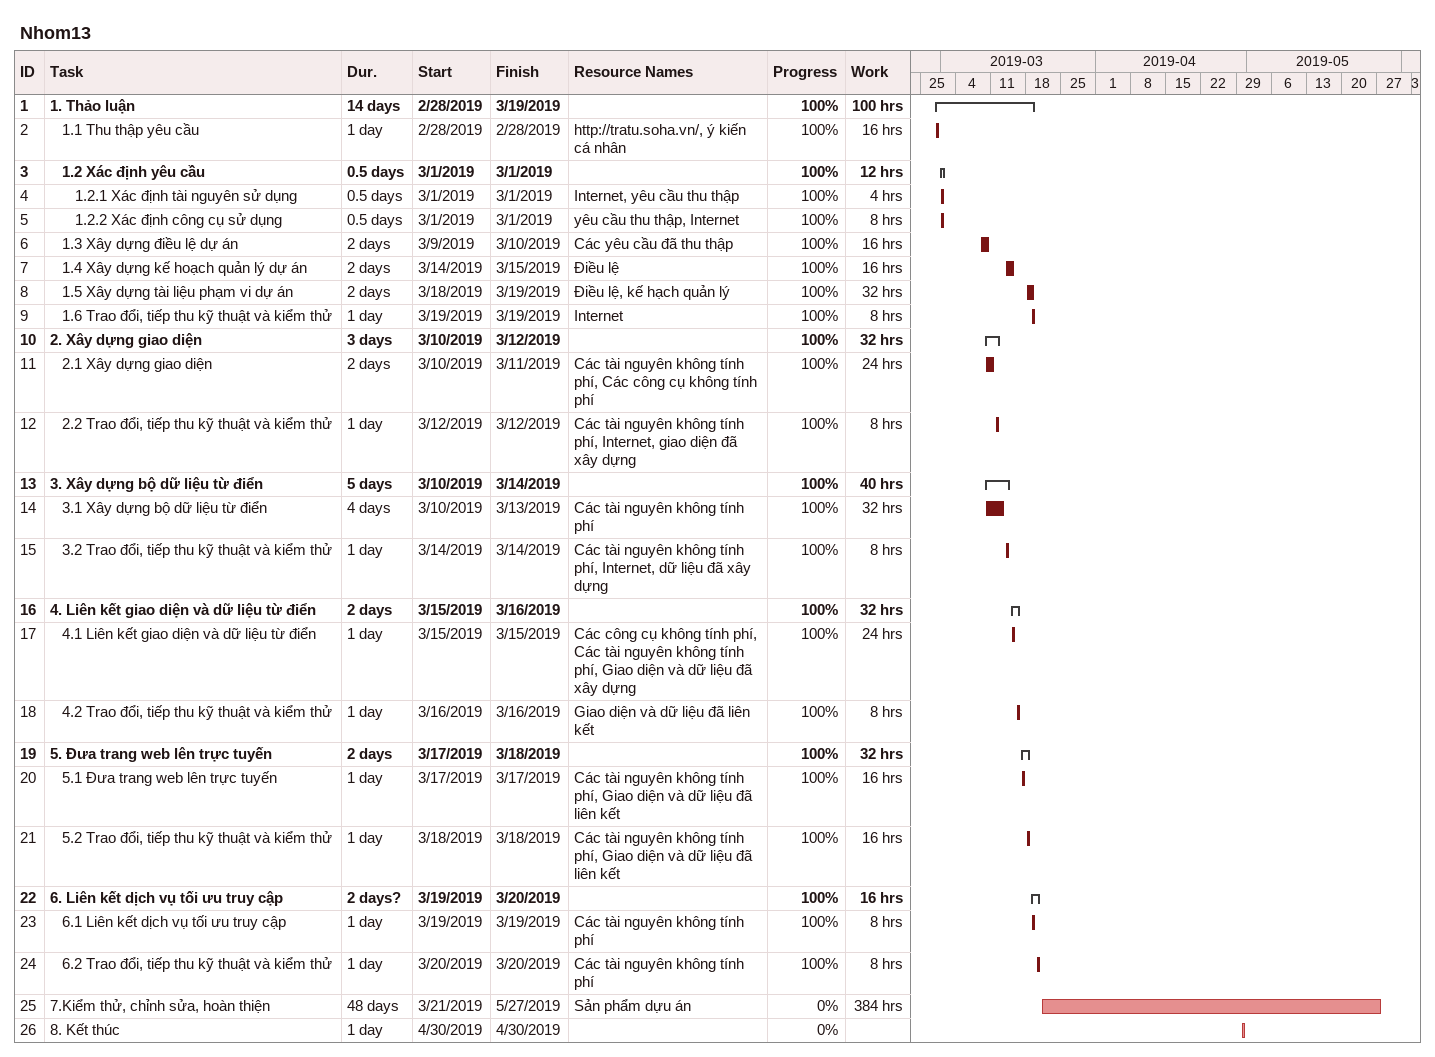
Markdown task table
Nhom13

| ID | Level | Task | Duration | Start | Finish | Resources | % complete | Work (h) |
|---|---|---|---|---|---|---|---|---|
| 1 | 1 | **1. Thảo luận** | 14d | 2019-02-28 | 2019-03-19 |  | 100 | 100 |
| 2 | 2 | 1.1 Thu thập yêu cầu | 1d | 2019-02-28 | 2019-02-28 | http://tratu.soha.vn/, ý kiến cá nhân | 100 | 16 |
| 3 | 2 | **1.2 Xác định yêu cầu** | 0.5d | 2019-03-01 | 2019-03-01 |  | 100 | 12 |
| 4 | 3 | 1.2.1 Xác định tài nguyên sử dụng | 0.5d | 2019-03-01 | 2019-03-01 | Internet, yêu cầu thu thập | 100 | 4 |
| 5 | 3 | 1.2.2 Xác định công cụ sử dụng | 0.5d | 2019-03-01 | 2019-03-01 | yêu cầu thu thập, Internet | 100 | 8 |
| 6 | 2 | 1.3 Xây dựng điều lệ dự án | 2d | 2019-03-09 | 2019-03-10 | Các yêu cầu đã thu thập | 100 | 16 |
| 7 | 2 | 1.4 Xây dựng kế hoạch quản lý dự án | 2d | 2019-03-14 | 2019-03-15 | Điều lệ | 100 | 16 |
| 8 | 2 | 1.5 Xây dựng tài liệu phạm vi dự án | 2d | 2019-03-18 | 2019-03-19 | Điều lệ, kế hạch quản lý | 100 | 32 |
| 9 | 2 | 1.6 Trao đổi, tiếp thu kỹ thuật và kiểm thử | 1d | 2019-03-19 | 2019-03-19 | Internet | 100 | 8 |
| 10 | 1 | **2. Xây dựng giao diện** | 3d | 2019-03-10 | 2019-03-12 |  | 100 | 32 |
| 11 | 2 | 2.1 Xây dựng giao diện | 2d | 2019-03-10 | 2019-03-11 | Các tài nguyên không tính phí, Các công cụ không tính phí | 100 | 24 |
| 12 | 2 | 2.2 Trao đổi, tiếp thu kỹ thuật và kiểm thử | 1d | 2019-03-12 | 2019-03-12 | Các tài nguyên không tính phí, Internet, giao diện đã xây dựng | 100 | 8 |
| 13 | 1 | **3. Xây dựng bộ dữ liệu từ điển** | 5d | 2019-03-10 | 2019-03-14 |  | 100 | 40 |
| 14 | 2 | 3.1 Xây dựng bộ dữ liệu từ điển | 4d | 2019-03-10 | 2019-03-13 | Các tài nguyên không tính phí | 100 | 32 |
| 15 | 2 | 3.2 Trao đổi, tiếp thu kỹ thuật và kiểm thử | 1d | 2019-03-14 | 2019-03-14 | Các tài nguyên không tính phí, Internet, dữ liệu đã xây dựng | 100 | 8 |
| 16 | 1 | **4. Liên kết giao diện và dữ liệu từ điển** | 2d | 2019-03-15 | 2019-03-16 |  | 100 | 32 |
| 17 | 2 | 4.1 Liên kết giao diện và dữ liệu từ điển | 1d | 2019-03-15 | 2019-03-15 | Các công cụ không tính phí, Các tài nguyên không tính phí, Giao diện và dữ liệu đã xây dựng | 100 | 24 |
| 18 | 2 | 4.2 Trao đổi, tiếp thu kỹ thuật và kiểm thử | 1d | 2019-03-16 | 2019-03-16 | Giao diện và dữ liệu đã liên kết | 100 | 8 |
| 19 | 1 | **5. Đưa trang web lên trực tuyến** | 2d | 2019-03-17 | 2019-03-18 |  | 100 | 32 |
| 20 | 2 | 5.1 Đưa trang web lên trực tuyến | 1d | 2019-03-17 | 2019-03-17 | Các tài nguyên không tính phí, Giao diện và dữ liệu đã liên kết | 100 | 16 |
| 21 | 2 | 5.2 Trao đổi, tiếp thu kỹ thuật và kiểm thử | 1d | 2019-03-18 | 2019-03-18 | Các tài nguyên không tính phí, Giao diện và dữ liệu đã liên kết | 100 | 16 |
| 22 | 1 | **6. Liên kết dịch vụ tối ưu truy cập** | 2d? | 2019-03-19 | 2019-03-20 |  | 100 | 16 |
| 23 | 2 | 6.1 Liên kết dịch vụ tối ưu truy cập | 1d | 2019-03-19 | 2019-03-19 | Các tài nguyên không tính phí | 100 | 8 |
| 24 | 2 | 6.2 Trao đổi, tiếp thu kỹ thuật và kiểm thử | 1d | 2019-03-20 | 2019-03-20 | Các tài nguyên không tính phí | 100 | 8 |
| 25 | 1 | 7.Kiểm thử, chỉnh sửa, hoàn thiện | 48d | 2019-03-21 | 2019-05-27 | Sản phẩm dựu án | 0 | 384 |
| 26 | 1 | 8. Kết thúc | 1d | 2019-04-30 | 2019-04-30 |  | 0 |  |
